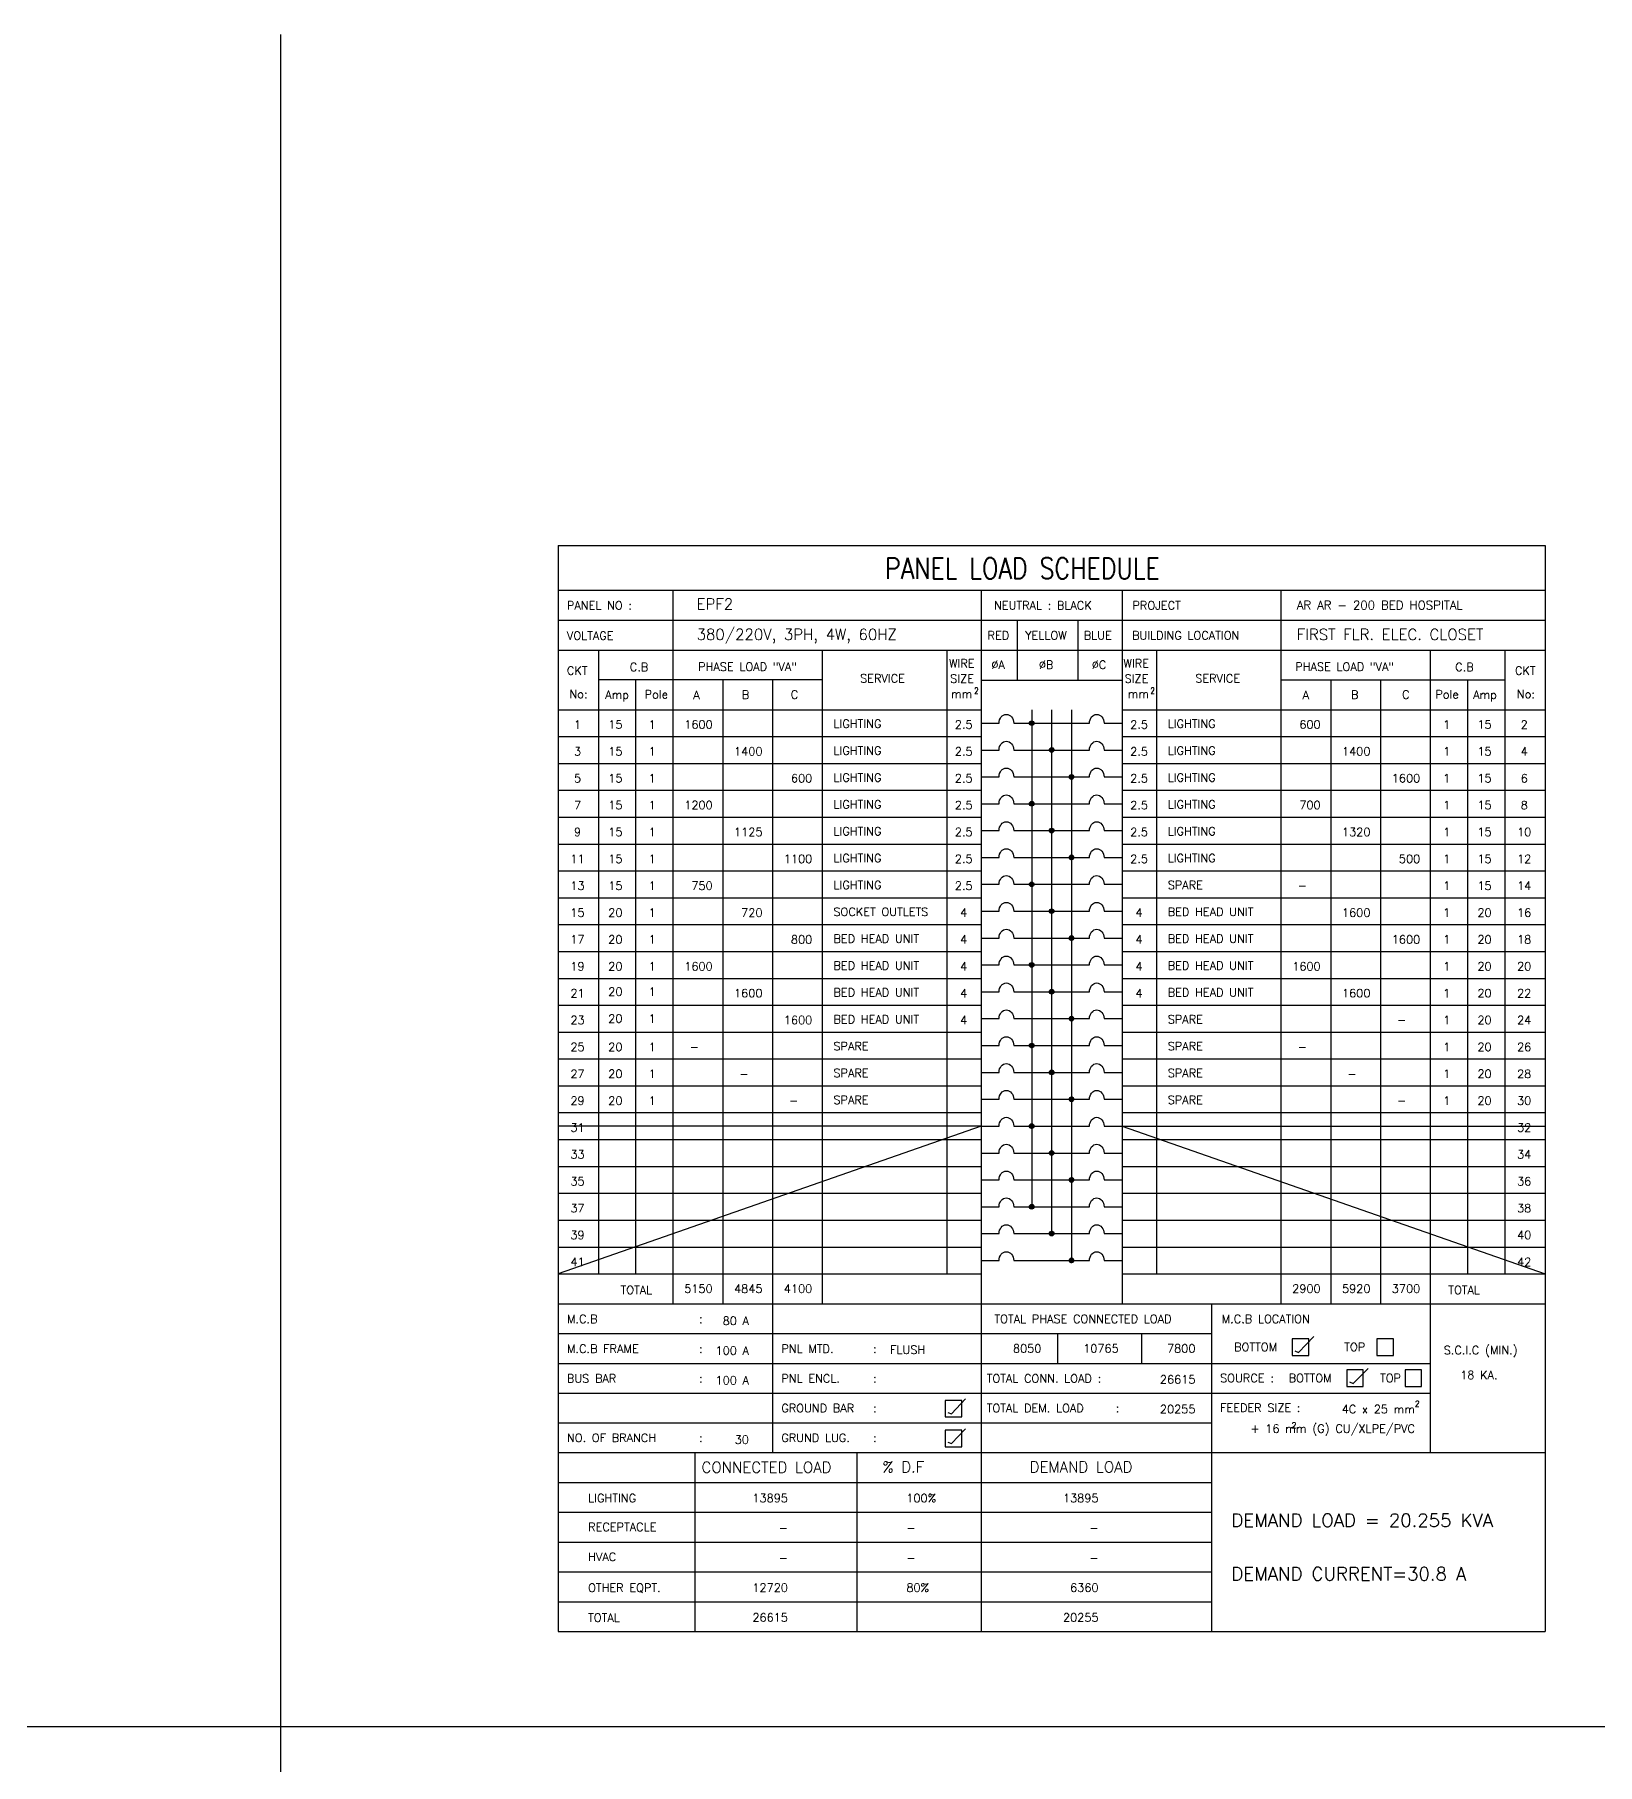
# Model space of a CAD drawing. Extents: x -114332 to -114222, y 51618 to 51715.
# Drawn here: x -114298.43 to -114265.51, y 51678.5 to 51714.95 of the extents above; entities that cross this region are included whole.
import ezdxf
from ezdxf.enums import TextEntityAlignment as Align

# ---------------------------------------------------------------- set-up
doc = ezdxf.new("R2010")
doc.units = 0
doc.header["$MEASUREMENT"] = 0
for name, color, linetype in [('BORDER', 4, 'CONTINUOUS'), ('E-TXT', 2, 'CONTINUOUS'), ('PANEL', 2, 'CONTINUOUS')]:
    doc.layers.add(name, color=color, linetype=linetype)
doc.styles.add('ROMANS', font='ROMANS.shx', dxfattribs={"height": 0.4})
pattern_1 = [(315, (90755.497567, 53737.267809), (0.00864749998874, 0.00864749998874), [])]
pattern_2 = [(315, (90755.497567, 53738.96595), (0.00864749998874, 0.00864749998874), [])]
pattern_3 = [(315, (90755.497567, 53740.664091), (0.00864749998874, 0.00864749998874), [])]
pattern_4 = [(315, (90755.497567, 53742.362232), (0.00864749998874, 0.00864749998874), [])]
pattern_5 = [(315, (90755.497567, 53744.060373), (0.00864749998874, 0.00864749998874), [])]
pattern_6 = [(315, (90755.497567, 53745.758515), (0.00864749998874, 0.00864749998874), [])]

msp = doc.modelspace()

# ---------------------------------------------------------------- hatches: boundary and pattern name
at = {"layer": 'PANEL', "linetype": 'Continuous'}
h = msp.add_hatch(dxfattribs=at)
h.set_pattern_fill('ANSI31', color=256, scale=0.068485, angle=406.041, style=0)
h.set_pattern_definition([(91.040959325, (90755.497567, 53745.758515), (-0.00855917542476, -0.00015552164567), [])])
h.paths.add_polyline_path([(-114277.479, 51700.44, 1), (-114277.381, 51700.44, 1)])
h = msp.add_hatch(dxfattribs=at)
h.set_pattern_fill('ANSI31', color=256, scale=0.097835, angle=270, style=0)
h.set_pattern_definition(pattern_6)
h.paths.add_polyline_path([(-114277.06, 51699.874, 1), (-114276.962, 51699.874, 1)])
h = msp.add_hatch(dxfattribs=at)
h.set_pattern_fill('ANSI31', color=256, scale=0.097835, angle=270, style=0)
h.set_pattern_definition(pattern_6)
h.paths.add_polyline_path([(-114276.543, 51699.308, 1), (-114276.641, 51699.308, 1)])
h = msp.add_hatch(dxfattribs=at)
h.set_pattern_fill('ANSI31', color=256, scale=0.097835, angle=270, style=0)
h.set_pattern_definition(pattern_6)
h.paths.add_polyline_path([(-114277.381, 51698.742, 1), (-114277.479, 51698.742, 1)])
h = msp.add_hatch(dxfattribs=at)
h.set_pattern_fill('ANSI31', color=256, scale=0.097835, angle=270, style=0)
h.set_pattern_definition(pattern_6)
h.paths.add_polyline_path([(-114276.962, 51698.176, 1), (-114277.06, 51698.176, 1)])
h = msp.add_hatch(dxfattribs=at)
h.set_pattern_fill('ANSI31', color=256, scale=0.097835, angle=270, style=0)
h.set_pattern_definition(pattern_6)
h.paths.add_polyline_path([(-114276.543, 51697.61, 1), (-114276.641, 51697.61, 1)])
h = msp.add_hatch(dxfattribs=at)
h.set_pattern_fill('ANSI31', color=256, scale=0.097835, angle=270, style=0)
h.set_pattern_definition(pattern_5)
h.paths.add_polyline_path([(-114277.381, 51697.044, 1), (-114277.479, 51697.044, 1)])
h = msp.add_hatch(dxfattribs=at)
h.set_pattern_fill('ANSI31', color=256, scale=0.097835, angle=270, style=0)
h.set_pattern_definition(pattern_5)
h.paths.add_polyline_path([(-114276.962, 51696.478, 1), (-114277.06, 51696.478, 1)])
h = msp.add_hatch(dxfattribs=at)
h.set_pattern_fill('ANSI31', color=256, scale=0.097835, angle=270, style=0)
h.set_pattern_definition(pattern_5)
h.paths.add_polyline_path([(-114276.543, 51695.912, 1), (-114276.641, 51695.912, 1)])
h = msp.add_hatch(dxfattribs=at)
h.set_pattern_fill('ANSI31', color=256, scale=0.097835, angle=270, style=0)
h.set_pattern_definition(pattern_4)
h.paths.add_polyline_path([(-114277.381, 51695.346, 1), (-114277.479, 51695.346, 1)])
h = msp.add_hatch(dxfattribs=at)
h.set_pattern_fill('ANSI31', color=256, scale=0.097835, angle=270, style=0)
h.set_pattern_definition(pattern_4)
h.paths.add_polyline_path([(-114276.962, 51694.78, 1), (-114277.06, 51694.78, 1)])
h = msp.add_hatch(dxfattribs=at)
h.set_pattern_fill('ANSI31', color=256, scale=0.097835, angle=270, style=0)
h.set_pattern_definition(pattern_4)
h.paths.add_polyline_path([(-114276.543, 51694.214, 1), (-114276.641, 51694.214, 1)])
h = msp.add_hatch(dxfattribs=at)
h.set_pattern_fill('ANSI31', color=256, scale=0.097835, angle=270, style=0)
h.set_pattern_definition(pattern_3)
h.paths.add_polyline_path([(-114277.381, 51693.648, 1), (-114277.479, 51693.648, 1)])
h = msp.add_hatch(dxfattribs=at)
h.set_pattern_fill('ANSI31', color=256, scale=0.097835, angle=270, style=0)
h.set_pattern_definition(pattern_3)
h.paths.add_polyline_path([(-114276.962, 51693.082, 1), (-114277.06, 51693.082, 1)])
h = msp.add_hatch(dxfattribs=at)
h.set_pattern_fill('ANSI31', color=256, scale=0.097835, angle=270, style=0)
h.set_pattern_definition(pattern_3)
h.paths.add_polyline_path([(-114276.543, 51692.516, 1), (-114276.641, 51692.516, 1)])
h = msp.add_hatch(dxfattribs=at)
h.set_pattern_fill('ANSI31', color=256, scale=0.097835, angle=270, style=0)
h.set_pattern_definition(pattern_2)
h.paths.add_polyline_path([(-114277.381, 51691.95, 1), (-114277.479, 51691.95, 1)])
h = msp.add_hatch(dxfattribs=at)
h.set_pattern_fill('ANSI31', color=256, scale=0.097835, angle=270, style=0)
h.set_pattern_definition(pattern_2)
h.paths.add_polyline_path([(-114276.962, 51691.383, 1), (-114277.06, 51691.383, 1)])
h = msp.add_hatch(dxfattribs=at)
h.set_pattern_fill('ANSI31', color=256, scale=0.097835, angle=270, style=0)
h.set_pattern_definition(pattern_2)
h.paths.add_polyline_path([(-114276.543, 51690.817, 1), (-114276.641, 51690.817, 1)])
h = msp.add_hatch(dxfattribs=at)
h.set_pattern_fill('ANSI31', color=256, scale=0.097835, angle=270, style=0)
h.set_pattern_definition(pattern_1)
h.paths.add_polyline_path([(-114277.381, 51690.251, 1), (-114277.479, 51690.251, 1)])
h = msp.add_hatch(dxfattribs=at)
h.set_pattern_fill('ANSI31', color=256, scale=0.097835, angle=270, style=0)
h.set_pattern_definition(pattern_1)
h.paths.add_polyline_path([(-114276.962, 51689.685, 1), (-114277.06, 51689.685, 1)])
h = msp.add_hatch(dxfattribs=at)
h.set_pattern_fill('ANSI31', color=256, scale=0.097835, angle=270, style=0)
h.set_pattern_definition(pattern_1)
h.paths.add_polyline_path([(-114276.543, 51689.119, 1), (-114276.641, 51689.119, 1)])

# ---------------------------------------------------------------- linework, layer by layer
at = {"layer": 'BORDER', "color": 1}
for p, q in [((-114293.253, 51714.948), (-114293.253, 51618.324)), ((-114331.947, 51679.299), (-114221.674, 51679.299))]:
    msp.add_line(p, q, dxfattribs=at)
at = {"layer": 'PANEL', "color": 6}
for p, q in [((-114287.406, 51704.182), (-114266.616, 51704.182)), ((-114287.406, 51704.182), (-114287.406, 51681.299)), ((-114266.616, 51704.182), (-114266.616, 51681.299)), ((-114287.406, 51681.299), (-114266.616, 51681.299))]:
    msp.add_line(p, q, dxfattribs=at)
at = {"layer": 'PANEL', "color": 2}
for p, q in [((-114287.406, 51703.239), (-114266.616, 51703.239)), ((-114278.496, 51703.239), (-114278.496, 51688.203)), ((-114275.526, 51703.239), (-114275.526, 51688.203)), ((-114287.406, 51701.981), (-114266.616, 51701.981)), ((-114278.496, 51701.349), (-114275.526, 51701.349)), ((-114287.406, 51688.203), (-114266.616, 51688.203))]:
    msp.add_line(p, q, dxfattribs=at)
at = {"layer": 'PANEL', "color": 11}
for p, q in [((-114284.987, 51703.239), (-114284.987, 51688.203)), ((-114272.18, 51703.239), (-114272.18, 51688.203)), ((-114286.559, 51701.981), (-114286.559, 51688.836)), ((-114281.842, 51701.981), (-114281.842, 51688.203)), ((-114279.221, 51701.981), (-114279.221, 51688.836)), ((-114274.8, 51701.981), (-114274.8, 51688.836)), ((-114269.035, 51701.981), (-114269.035, 51685.073)), ((-114267.463, 51701.981), (-114267.463, 51688.836)), ((-114281.842, 51701.352), (-114286.559, 51701.352)), ((-114285.773, 51701.352), (-114285.773, 51688.836)), ((-114283.939, 51701.352), (-114283.939, 51688.203)), ((-114282.89, 51701.352), (-114282.89, 51685.073)), ((-114272.18, 51701.352), (-114267.463, 51701.352)), ((-114271.131, 51701.352), (-114271.131, 51688.203)), ((-114270.083, 51701.352), (-114270.083, 51688.203)), ((-114268.249, 51701.352), (-114268.249, 51688.836)), ((-114287.406, 51700.723), (-114278.496, 51700.723)), ((-114275.526, 51700.723), (-114266.616, 51700.723)), ((-114287.406, 51700.157), (-114278.496, 51700.157)), ((-114275.526, 51700.157), (-114266.616, 51700.157)), ((-114287.406, 51699.591), (-114278.496, 51699.591)), ((-114275.526, 51699.591), (-114266.616, 51699.591)), ((-114287.406, 51699.025), (-114278.496, 51699.025)), ((-114275.526, 51699.025), (-114266.616, 51699.025)), ((-114287.406, 51698.459), (-114278.496, 51698.459)), ((-114275.526, 51698.459), (-114266.616, 51698.459)), ((-114287.406, 51697.893), (-114278.496, 51697.893)), ((-114275.526, 51697.893), (-114266.616, 51697.893)), ((-114287.406, 51697.327), (-114278.496, 51697.327)), ((-114275.526, 51697.327), (-114266.616, 51697.327)), ((-114287.406, 51696.761), (-114278.496, 51696.761)), ((-114275.526, 51696.761), (-114266.616, 51696.761)), ((-114287.406, 51696.195), (-114278.496, 51696.195)), ((-114275.526, 51696.195), (-114266.616, 51696.195)), ((-114287.406, 51695.629), (-114278.496, 51695.629)), ((-114275.526, 51695.629), (-114266.616, 51695.629)), ((-114287.406, 51695.063), (-114278.496, 51695.063)), ((-114275.526, 51695.063), (-114266.616, 51695.063)), ((-114287.406, 51694.497), (-114278.496, 51694.497)), ((-114275.526, 51694.497), (-114266.616, 51694.497)), ((-114287.406, 51693.931), (-114278.496, 51693.931)), ((-114275.526, 51693.931), (-114266.616, 51693.931)), ((-114287.406, 51693.365), (-114278.496, 51693.365)), ((-114275.526, 51693.365), (-114266.616, 51693.365)), ((-114287.406, 51692.799), (-114278.496, 51692.799)), ((-114275.526, 51692.799), (-114266.616, 51692.799)), ((-114287.406, 51692.233), (-114278.496, 51692.233)), ((-114275.526, 51692.233), (-114266.616, 51692.233)), ((-114287.406, 51691.666), (-114278.496, 51691.666)), ((-114275.526, 51691.666), (-114266.616, 51691.666)), ((-114287.406, 51691.1), (-114278.496, 51691.1)), ((-114275.526, 51691.1), (-114266.616, 51691.1)), ((-114287.406, 51690.534), (-114278.496, 51690.534)), ((-114275.526, 51690.534), (-114266.616, 51690.534)), ((-114287.406, 51689.968), (-114278.496, 51689.968)), ((-114275.526, 51689.968), (-114266.616, 51689.968)), ((-114287.406, 51689.402), (-114278.496, 51689.402)), ((-114275.526, 51689.402), (-114266.616, 51689.402)), ((-114287.406, 51688.836), (-114278.496, 51688.836)), ((-114275.526, 51688.836), (-114266.616, 51688.836)), ((-114278.496, 51688.203), (-114278.496, 51681.299)), ((-114273.644, 51688.203), (-114273.644, 51685.073)), ((-114287.406, 51687.577), (-114273.644, 51687.577)), ((-114276.89, 51687.577), (-114276.89, 51686.951)), ((-114275.119, 51687.577), (-114275.119, 51686.951)), ((-114287.406, 51686.951), (-114269.035, 51686.951)), ((-114287.406, 51686.325), (-114269.035, 51686.325)), ((-114287.406, 51685.699), (-114273.644, 51685.699)), ((-114287.406, 51685.073), (-114266.616, 51685.073)), ((-114284.525, 51685.073), (-114284.525, 51681.299)), ((-114281.116, 51685.073), (-114281.116, 51681.299)), ((-114273.644, 51685.073), (-114273.644, 51681.299)), ((-114287.406, 51684.444), (-114273.644, 51684.444)), ((-114287.406, 51683.815), (-114273.644, 51683.815)), ((-114287.406, 51683.186), (-114273.644, 51683.186)), ((-114287.406, 51682.557), (-114273.644, 51682.557)), ((-114287.406, 51681.928), (-114273.644, 51681.928))]:
    msp.add_line(p, q, dxfattribs=at)
at = {"layer": 'PANEL'}
for p, q in [((-114287.406, 51702.613), (-114266.616, 51702.613)), ((-114277.726, 51701.349), (-114277.726, 51702.613)), ((-114276.45, 51701.349), (-114276.45, 51702.613)), ((-114278.496, 51700.44), (-114278.117, 51700.44)), ((-114277.809, 51700.44), (-114276.213, 51700.44)), ((-114277.43, 51700.723), (-114277.43, 51690.251)), ((-114277.011, 51700.723), (-114277.011, 51689.685)), ((-114276.592, 51700.723), (-114276.592, 51689.119)), ((-114275.905, 51700.44), (-114275.526, 51700.44)), ((-114278.496, 51699.874), (-114278.117, 51699.874)), ((-114277.809, 51699.874), (-114276.213, 51699.874)), ((-114275.905, 51699.874), (-114275.526, 51699.874)), ((-114278.496, 51699.308), (-114278.117, 51699.308)), ((-114277.809, 51699.308), (-114276.213, 51699.308)), ((-114275.905, 51699.308), (-114275.526, 51699.308)), ((-114278.496, 51698.742), (-114278.117, 51698.742)), ((-114277.809, 51698.742), (-114276.213, 51698.742)), ((-114275.905, 51698.742), (-114275.526, 51698.742)), ((-114278.496, 51698.176), (-114278.117, 51698.176)), ((-114277.809, 51698.176), (-114276.213, 51698.176)), ((-114275.905, 51698.176), (-114275.526, 51698.176)), ((-114278.496, 51697.61), (-114278.117, 51697.61)), ((-114277.809, 51697.61), (-114276.213, 51697.61)), ((-114275.905, 51697.61), (-114275.526, 51697.61)), ((-114278.496, 51697.044), (-114278.117, 51697.044)), ((-114277.809, 51697.044), (-114276.213, 51697.044)), ((-114275.905, 51697.044), (-114275.526, 51697.044)), ((-114278.496, 51696.478), (-114278.117, 51696.478)), ((-114277.809, 51696.478), (-114276.213, 51696.478)), ((-114275.905, 51696.478), (-114275.526, 51696.478)), ((-114278.496, 51695.912), (-114278.117, 51695.912)), ((-114277.809, 51695.912), (-114276.213, 51695.912)), ((-114275.905, 51695.912), (-114275.526, 51695.912)), ((-114278.496, 51695.346), (-114278.117, 51695.346)), ((-114277.809, 51695.346), (-114276.213, 51695.346)), ((-114275.905, 51695.346), (-114275.526, 51695.346)), ((-114278.496, 51694.78), (-114278.117, 51694.78)), ((-114277.809, 51694.78), (-114276.213, 51694.78)), ((-114275.905, 51694.78), (-114275.526, 51694.78)), ((-114278.496, 51694.214), (-114278.117, 51694.214)), ((-114277.809, 51694.214), (-114276.213, 51694.214)), ((-114275.905, 51694.214), (-114275.526, 51694.214)), ((-114278.496, 51693.648), (-114278.117, 51693.648)), ((-114277.809, 51693.648), (-114276.213, 51693.648)), ((-114275.905, 51693.648), (-114275.526, 51693.648)), ((-114278.496, 51693.082), (-114278.117, 51693.082)), ((-114277.809, 51693.082), (-114276.213, 51693.082)), ((-114275.905, 51693.082), (-114275.526, 51693.082)), ((-114278.496, 51692.516), (-114278.117, 51692.516)), ((-114277.809, 51692.516), (-114276.213, 51692.516)), ((-114275.905, 51692.516), (-114275.526, 51692.516)), ((-114278.496, 51691.95), (-114278.117, 51691.95)), ((-114277.809, 51691.95), (-114276.213, 51691.95)), ((-114275.905, 51691.95), (-114275.526, 51691.95)), ((-114278.496, 51691.383), (-114278.117, 51691.383)), ((-114277.809, 51691.383), (-114276.213, 51691.383)), ((-114275.905, 51691.383), (-114275.526, 51691.383)), ((-114278.496, 51690.817), (-114278.117, 51690.817)), ((-114277.809, 51690.817), (-114276.213, 51690.817)), ((-114275.905, 51690.817), (-114275.526, 51690.817)), ((-114278.496, 51690.251), (-114278.117, 51690.251)), ((-114277.809, 51690.251), (-114276.213, 51690.251)), ((-114275.905, 51690.251), (-114275.526, 51690.251)), ((-114278.496, 51689.685), (-114278.117, 51689.685)), ((-114277.809, 51689.685), (-114276.213, 51689.685)), ((-114275.905, 51689.685), (-114275.526, 51689.685)), ((-114278.496, 51689.119), (-114278.117, 51689.119)), ((-114277.809, 51689.119), (-114276.213, 51689.119)), ((-114275.905, 51689.119), (-114275.526, 51689.119)), ((-114271.808, 51687.183), (-114271.489, 51687.516)), ((-114271.884, 51687.214), (-114271.808, 51687.183)), ((-114270.736, 51686.559), (-114270.661, 51686.528)), ((-114270.661, 51686.528), (-114270.342, 51686.841)), ((-114279.121, 51685.888), (-114278.822, 51686.2)), ((-114279.196, 51685.918), (-114279.121, 51685.888)), ((-114279.121, 51685.26), (-114278.822, 51685.573)), ((-114279.196, 51685.291), (-114279.121, 51685.26))]:
    msp.add_line(p, q, dxfattribs=at)
at = {"layer": 'PANEL', "color": 7}
for p, q in [((-114278.496, 51691.95), (-114287.406, 51688.836)), ((-114278.496, 51691.95), (-114287.406, 51691.95)), ((-114275.526, 51691.95), (-114266.616, 51688.836)), ((-114275.526, 51691.95), (-114266.616, 51691.95))]:
    msp.add_line(p, q, dxfattribs=at)
at = {"layer": 'PANEL', "color": 11}
for points in [[(-114271.591, 51687.467), (-114271.941, 51687.467), (-114271.941, 51687.117), (-114271.591, 51687.117)], [(-114269.807, 51687.467), (-114270.157, 51687.467), (-114270.157, 51687.117), (-114269.807, 51687.117)], [(-114270.444, 51686.812), (-114270.793, 51686.812), (-114270.793, 51686.462), (-114270.444, 51686.462)], [(-114269.217, 51686.812), (-114269.566, 51686.812), (-114269.566, 51686.462), (-114269.217, 51686.462)], [(-114278.904, 51686.171), (-114279.253, 51686.171), (-114279.253, 51685.822), (-114278.904, 51685.822)], [(-114278.904, 51685.544), (-114279.253, 51685.544), (-114279.253, 51685.194), (-114278.904, 51685.194)]]:
    msp.add_lwpolyline(points, close=True, dxfattribs=at)
at = {"layer": 'PANEL'}
for centre in [(-114277.43, 51700.44), (-114277.011, 51699.874), (-114276.592, 51699.308), (-114277.43, 51698.742), (-114277.011, 51698.176), (-114276.592, 51697.61), (-114277.43, 51697.044), (-114277.011, 51696.478), (-114276.592, 51695.912), (-114277.43, 51695.346), (-114277.011, 51694.78), (-114276.592, 51694.214), (-114277.43, 51693.648), (-114277.011, 51693.082), (-114276.592, 51692.516), (-114277.43, 51691.95), (-114277.011, 51691.383), (-114276.592, 51690.817), (-114277.43, 51690.251), (-114277.011, 51689.685), (-114276.592, 51689.119)]:
    msp.add_circle(centre, 0.0489, dxfattribs=at)
at = {"layer": 'PANEL', "extrusion": (0, 0, -1)}
for centre in [(-114277.963, 51700.44), (-114276.059, 51700.44), (-114277.963, 51699.874), (-114276.059, 51699.874), (-114277.963, 51699.308), (-114276.059, 51699.308), (-114277.963, 51698.742), (-114276.059, 51698.742), (-114277.963, 51698.176), (-114276.059, 51698.176), (-114277.963, 51697.61), (-114276.059, 51697.61), (-114277.963, 51697.044), (-114276.059, 51697.044), (-114277.963, 51696.478), (-114276.059, 51696.478), (-114277.963, 51695.912), (-114276.059, 51695.912), (-114277.963, 51695.346), (-114276.059, 51695.346), (-114277.963, 51694.78), (-114276.059, 51694.78), (-114277.963, 51694.214), (-114276.059, 51694.214), (-114277.963, 51693.648), (-114276.059, 51693.648), (-114277.963, 51693.082), (-114276.059, 51693.082), (-114277.963, 51692.516), (-114276.059, 51692.516), (-114277.963, 51691.95), (-114276.059, 51691.95), (-114277.963, 51691.383), (-114276.059, 51691.383), (-114277.963, 51690.817), (-114276.059, 51690.817), (-114277.963, 51690.251), (-114276.059, 51690.251), (-114277.963, 51689.685), (-114276.059, 51689.685), (-114277.963, 51689.119), (-114276.059, 51689.119)]:
    msp.add_ellipse(centre, major_axis=(0, 0.185), ratio=0.833333, start_param=-1.570796, end_param=1.570796, dxfattribs=at)

# ---------------------------------------------------------------- texts
at = {"layer": 'E-TXT', "style": 'ROMANS'}
for s, height, p in [('EPF2', 0.2306, (-114284.489, 51702.834)), ('AR AR - 200 BED HOSPITAL', 0.18169, (-114271.847, 51702.836)), ('380/220V, 3PH, 4W, 60HZ', 0.23061, (-114284.489, 51702.194)), ('FIRST FLR. ELEC. CLOSET', 0.23061, (-114271.847, 51702.194)), ('15', 0.1747, (-114286.351, 51700.324)), ('15', 0.1747, (-114268.04, 51700.324)), ('15', 0.1747, (-114286.351, 51699.758)), ('15', 0.1747, (-114268.04, 51699.758)), ('15', 0.1747, (-114286.351, 51699.192)), ('15', 0.1747, (-114268.04, 51699.192)), ('15', 0.1747, (-114286.351, 51698.626)), ('15', 0.1747, (-114268.04, 51698.626)), ('15', 0.1747, (-114286.351, 51698.06)), ('15', 0.1747, (-114268.04, 51698.06)), ('15', 0.1747, (-114286.351, 51697.493)), ('15', 0.1747, (-114268.04, 51697.493)), ('15', 0.1747, (-114286.351, 51696.927)), ('15', 0.1747, (-114268.04, 51696.927)), ('20', 0.1747, (-114286.351, 51696.361)), ('20', 0.1747, (-114268.04, 51696.361)), ('20', 0.1747, (-114286.351, 51695.795)), ('20', 0.1747, (-114268.04, 51695.795)), ('20', 0.1747, (-114286.351, 51695.229)), ('20', 0.1747, (-114268.04, 51695.229)), ('20', 0.1747, (-114286.351, 51694.695)), ('20', 0.1747, (-114268.04, 51694.663)), ('20', 0.1747, (-114286.351, 51694.129)), ('20', 0.1747, (-114268.04, 51694.097)), ('20', 0.1747, (-114286.351, 51693.531)), ('20', 0.1747, (-114268.04, 51693.531)), ('20', 0.1747, (-114286.351, 51692.965)), ('20', 0.1747, (-114268.04, 51692.965)), ('20', 0.1747, (-114286.351, 51692.399)), ('20', 0.1747, (-114268.04, 51692.399))]:
    msp.add_text(s, height=height, dxfattribs=at).set_placement(p)
for s, height, p in [('1', 0.175, (-114285.426, 51700.41)), ('2.5', 0.1747, (-114278.862, 51700.41)), ('2.5', 0.1747, (-114275.167, 51700.41)), ('1', 0.175, (-114268.688, 51700.41)), ('1', 0.175, (-114285.426, 51699.844)), ('2.5', 0.1747, (-114278.862, 51699.844)), ('2.5', 0.1747, (-114275.167, 51699.844)), ('1', 0.175, (-114268.688, 51699.844)), ('1', 0.175, (-114285.426, 51699.278)), ('2.5', 0.1747, (-114278.862, 51699.278)), ('2.5', 0.1747, (-114275.167, 51699.278)), ('1', 0.175, (-114268.688, 51699.278)), ('1', 0.175, (-114285.426, 51698.712)), ('2.5', 0.1747, (-114278.862, 51698.712)), ('2.5', 0.1747, (-114275.167, 51698.712)), ('1', 0.175, (-114268.688, 51698.712)), ('1', 0.175, (-114285.426, 51698.146)), ('2.5', 0.1747, (-114278.862, 51698.146)), ('2.5', 0.1747, (-114275.167, 51698.146)), ('1', 0.175, (-114268.688, 51698.146)), ('1', 0.175, (-114285.426, 51697.58)), ('2.5', 0.1747, (-114278.862, 51697.58)), ('2.5', 0.1747, (-114275.167, 51697.58)), ('1', 0.175, (-114268.688, 51697.58)), ('1', 0.175, (-114285.426, 51697.014)), ('2.5', 0.1747, (-114278.862, 51697.014)), ('1', 0.175, (-114268.688, 51697.014)), ('1', 0.175, (-114285.426, 51696.448)), ('4', 0.175, (-114278.862, 51696.448)), ('4', 0.175, (-114278.862, 51696.448)), ('4', 0.175, (-114275.167, 51696.448)), ('4', 0.175, (-114275.167, 51696.448)), ('1', 0.175, (-114268.688, 51696.448)), ('1', 0.175, (-114285.426, 51695.882)), ('4', 0.175, (-114278.862, 51695.882)), ('4', 0.175, (-114278.862, 51695.882)), ('4', 0.175, (-114275.167, 51695.882)), ('4', 0.175, (-114275.167, 51695.882)), ('1', 0.175, (-114268.688, 51695.882)), ('1', 0.175, (-114285.426, 51695.316)), ('4', 0.175, (-114278.862, 51695.316)), ('4', 0.175, (-114275.167, 51695.316)), ('4', 0.175, (-114275.167, 51695.316)), ('1', 0.175, (-114268.688, 51695.316)), ('1', 0.175, (-114285.426, 51694.781)), ('4', 0.175, (-114278.862, 51694.749)), ('4', 0.175, (-114278.862, 51694.749)), ('4', 0.175, (-114275.167, 51694.749)), ('4', 0.175, (-114275.167, 51694.749)), ('1', 0.175, (-114268.688, 51694.749)), ('1', 0.175, (-114285.426, 51694.215)), ('4', 0.175, (-114278.862, 51694.183)), ('1', 0.175, (-114268.688, 51694.183)), ('1', 0.175, (-114285.426, 51693.617)), ('1', 0.175, (-114268.688, 51693.617)), ('1', 0.175, (-114285.426, 51693.051)), ('1', 0.175, (-114268.688, 51693.051)), ('1', 0.175, (-114285.426, 51692.485)), ('1', 0.175, (-114268.688, 51692.485))]:
    msp.add_text(s, height=height, dxfattribs=at).set_placement(p, align=Align.MIDDLE)
for s, height, p in [('1600', 0.1747, (-114284.15, 51700.324)), ('600', 0.1747, (-114271.343, 51700.324)), ('1400', 0.1747, (-114283.101, 51699.758)), ('1400', 0.1747, (-114270.294, 51699.758)), ('600', 0.1747, (-114282.053, 51699.192)), ('1600', 0.1747, (-114269.246, 51699.192)), ('1200', 0.1747, (-114284.15, 51698.626)), ('700', 0.1747, (-114271.343, 51698.626)), ('1125', 0.1747, (-114283.101, 51698.06)), ('1320', 0.1747, (-114270.294, 51698.06)), ('1100', 0.1747, (-114282.053, 51697.493)), ('500', 0.1747, (-114269.246, 51697.493)), ('750', 0.1747, (-114284.15, 51696.927)), ('-', 0.175, (-114271.634, 51696.927)), ('720', 0.1747, (-114283.101, 51696.361)), ('1600', 0.1747, (-114270.294, 51696.361)), ('800', 0.1747, (-114282.053, 51695.795)), ('1600', 0.1747, (-114269.246, 51695.795)), ('1600', 0.1747, (-114284.15, 51695.229)), ('1600', 0.1747, (-114271.343, 51695.229)), ('1600', 0.1747, (-114283.101, 51694.663)), ('1600', 0.1747, (-114270.294, 51694.663)), ('1600', 0.1747, (-114282.053, 51694.097)), ('-', 0.175, (-114269.538, 51694.097)), ('-', 0.175, (-114284.441, 51693.531)), ('-', 0.175, (-114271.634, 51693.531)), ('-', 0.175, (-114283.393, 51692.965)), ('-', 0.175, (-114270.586, 51692.965)), ('-', 0.175, (-114282.345, 51692.399)), ('-', 0.175, (-114269.538, 51692.399)), ('5150', 0.1747, (-114284.15, 51688.437)), ('4845', 0.1747, (-114283.101, 51688.437)), ('4100', 0.1747, (-114282.053, 51688.437)), ('2900', 0.1747, (-114271.343, 51688.437)), ('5920', 0.1747, (-114270.294, 51688.437)), ('3700', 0.1747, (-114269.246, 51688.437)), ('80 A', 0.1747, (-114283.387, 51687.76)), ('100 A', 0.1747, (-114283.387, 51687.133)), ('FLUSH', 0.1747, (-114279.673, 51687.151)), ('8050', 0.1747, (-114277.226, 51687.178)), ('10765', 0.1747, (-114275.597, 51687.178)), ('7800', 0.1747, (-114273.981, 51687.178)), ('100 A', 0.1747, (-114283.387, 51686.507)), ('26615', 0.1747, (-114273.981, 51686.525)), ('20255', 0.1747, (-114273.981, 51685.899)), ('4C x 25 mm', 0.1747, (-114269.356, 51685.899)), ('2', 0.122, (-114269.256, 51686.038)), ('+ 16 mm (G) CU/XLPE/PVC', 0.17471, (-114269.356, 51685.489)), ('2', 0.122, (-114271.852, 51685.586)), ('30', 0.1747, (-114283.387, 51685.255)), ('13895', 0.1747, (-114282.565, 51684.025)), ('13895', 0.1747, (-114276.022, 51684.025)), ('-', 0.175, (-114282.565, 51683.396)), ('-', 0.175, (-114276.022, 51683.396)), ('-', 0.175, (-114282.565, 51682.767)), ('-', 0.175, (-114276.022, 51682.767)), ('12720', 0.1747, (-114282.565, 51682.138)), ('6360', 0.1747, (-114276.022, 51682.138)), ('26615', 0.1747, (-114282.565, 51681.51)), ('20255', 0.1747, (-114276.022, 51681.51))]:
    msp.add_text(s, height=height, dxfattribs=at).set_placement(p, align=Align.RIGHT)
at = {"layer": 'PANEL', "color": 6, "style": 'ROMANS', "width": 0.833333}
msp.add_text('PANEL LOAD SCHEDULE', height=0.44026, dxfattribs=at).set_placement((-114280.521, 51703.483))
at = {"layer": 'PANEL', "style": 'ROMANS'}
for s, height, p in [('PANEL NO :', 0.1747, (-114287.221, 51702.834)), ('NEUTRAL : BLACK', 0.17471, (-114278.224, 51702.834)), ('PROJECT', 0.1747, (-114275.308, 51702.834)), ('VOLTAGE', 0.1747, (-114287.221, 51702.196)), ('RED', 0.1747, (-114278.361, 51702.202)), ('YELLOW', 0.1747, (-114277.568, 51702.202)), ('BLUE', 0.1747, (-114276.334, 51702.202)), ('BUILDING LOCATION', 0.17471, (-114275.317, 51702.202)), ('CKT', 0.1747, (-114287.221, 51701.46)), ('C.B', 0.1747, (-114285.897, 51701.535)), ('PHASE LOAD "VA"', 0.17471, (-114284.457, 51701.541)), ('WIRE', 0.1747, (-114279.173, 51701.611)), ('%%CA', 0.1747, (-114278.28, 51701.583)), ('%%CB', 0.1747, (-114277.28, 51701.583)), ('%%CC', 0.1747, (-114276.165, 51701.583)), ('WIRE', 0.1747, (-114275.498, 51701.611)), ('PHASE LOAD "VA"', 0.17471, (-114271.878, 51701.541)), ('C.B', 0.1747, (-114268.508, 51701.535)), ('CKT', 0.1747, (-114267.25, 51701.46)), ('No:', 0.1747, (-114287.169, 51700.967)), ('Amp', 0.1747, (-114286.415, 51700.953)), ('Pole', 0.1747, (-114285.585, 51700.96)), ('A', 0.175, (-114284.559, 51700.944)), ('B', 0.175, (-114283.535, 51700.952)), ('C', 0.175, (-114282.507, 51700.954)), ('SERVICE', 0.1747, (-114281.045, 51701.296)), ('SIZE', 0.1747, (-114279.147, 51701.29)), ('SIZE', 0.1747, (-114275.473, 51701.29)), ('SERVICE', 0.1747, (-114273.984, 51701.296)), ('A', 0.175, (-114271.723, 51700.944)), ('B', 0.175, (-114270.705, 51700.952)), ('C', 0.175, (-114269.628, 51700.954)), ('Pole', 0.1747, (-114268.928, 51700.96)), ('Amp', 0.1747, (-114268.13, 51700.953)), ('No:', 0.1747, (-114267.21, 51700.967)), ('mm', 0.1747, (-114279.131, 51700.969)), ('mm', 0.1747, (-114275.407, 51700.969)), ('LIGHTING', 0.1747, (-114281.607, 51700.34)), ('LIGHTING', 0.1747, (-114274.565, 51700.34)), ('LIGHTING', 0.1747, (-114281.607, 51699.774)), ('LIGHTING', 0.1747, (-114274.565, 51699.774)), ('LIGHTING', 0.1747, (-114281.607, 51699.207)), ('LIGHTING', 0.1747, (-114274.565, 51699.207)), ('LIGHTING', 0.1747, (-114281.607, 51698.641)), ('LIGHTING', 0.1747, (-114274.565, 51698.641)), ('LIGHTING', 0.1747, (-114281.607, 51698.075)), ('LIGHTING', 0.1747, (-114274.565, 51698.075)), ('LIGHTING', 0.1747, (-114281.607, 51697.509)), ('LIGHTING', 0.1747, (-114274.565, 51697.509)), ('LIGHTING', 0.1747, (-114281.607, 51696.943)), ('SPARE', 0.1747, (-114274.565, 51696.943)), ('SOCKET OUTLETS', 0.17471, (-114281.607, 51696.377)), ('BED HEAD UNIT', 0.17471, (-114274.565, 51696.377)), ('BED HEAD UNIT', 0.17471, (-114281.607, 51695.811)), ('BED HEAD UNIT', 0.17471, (-114274.565, 51695.811)), ('BED HEAD UNIT', 0.17471, (-114281.607, 51695.245)), ('BED HEAD UNIT', 0.17471, (-114274.565, 51695.245)), ('BED HEAD UNIT', 0.17471, (-114281.607, 51694.679)), ('BED HEAD UNIT', 0.17471, (-114274.565, 51694.679)), ('BED HEAD UNIT', 0.17471, (-114281.607, 51694.113)), ('SPARE', 0.1747, (-114274.565, 51694.113)), ('SPARE', 0.1747, (-114281.607, 51693.547)), ('SPARE', 0.1747, (-114274.565, 51693.547)), ('SPARE', 0.1747, (-114281.607, 51692.981)), ('SPARE', 0.1747, (-114274.565, 51692.981)), ('SPARE', 0.1747, (-114281.607, 51692.415)), ('SPARE', 0.1747, (-114274.565, 51692.415)), ('TOTAL', 0.1747, (-114286.091, 51688.41)), ('TOTAL', 0.1747, (-114268.654, 51688.41)), ('M.C.B', 0.1747, (-114287.221, 51687.799)), (':', 0.175, (-114284.439, 51687.799)), ('TOTAL PHASE CONNECTED LOAD', 0.17471, (-114278.214, 51687.799)), ('M.C.B LOCATION', 0.17471, (-114273.428, 51687.799)), ('M.C.B FRAME', 0.17471, (-114287.221, 51687.172)), (':', 0.175, (-114284.439, 51687.172)), ('PNL MTD.', 0.1747, (-114282.705, 51687.172)), (':', 0.175, (-114280.771, 51687.172)), ('BOTTOM', 0.1747, (-114273.166, 51687.209)), ('TOP', 0.1747, (-114270.846, 51687.209)), ('S.C.I.C (MIN.)', 0.17471, (-114268.75, 51687.143)), ('BUS BAR', 0.1747, (-114287.221, 51686.546)), (':', 0.175, (-114284.439, 51686.546)), ('PNL ENCL.', 0.1747, (-114282.705, 51686.546)), (':', 0.175, (-114280.771, 51686.546)), ('TOTAL CONN. LOAD :', 0.17471, (-114278.378, 51686.546)), ('SOURCE :', 0.1747, (-114273.461, 51686.554)), ('BOTTOM', 0.1747, (-114272.018, 51686.554)), ('TOP', 0.1747, (-114270.092, 51686.554)), ('18 KA.', 0.1747, (-114268.404, 51686.619)), ('GROUND BAR', 0.1747, (-114282.705, 51685.92)), (':', 0.175, (-114280.771, 51685.92)), ('TOTAL DEM. LOAD ', 0.17471, (-114278.378, 51685.92)), (':', 0.175, (-114275.657, 51685.92)), ('FEEDER SIZE :', 0.17471, (-114273.461, 51685.928)), ('NO. OF BRANCH', 0.17471, (-114287.221, 51685.294)), ('GRUND LUG.', 0.1747, (-114282.705, 51685.294)), (':', 0.175, (-114284.439, 51685.294)), (':', 0.175, (-114280.771, 51685.294)), ('CONNECTED LOAD', 0.23061, (-114284.385, 51684.646)), ('% D.F', 0.2306, (-114280.574, 51684.653)), ('DEMAND LOAD', 0.23061, (-114277.473, 51684.653)), ('LIGHTING', 0.1747, (-114286.774, 51684.024)), ('100%', 0.1747, (-114280.071, 51684.024)), ('DEMAND LOAD = 20.255 KVA', 0.27953, (-114273.224, 51683.504)), ('RECEPTACLE', 0.1747, (-114286.774, 51683.417)), ('-', 0.175, (-114280.071, 51683.395)), ('HVAC', 0.1747, (-114286.774, 51682.787)), ('-', 0.175, (-114280.071, 51682.766)), ('DEMAND CURRENT=30.8 A', 0.27953, (-114273.224, 51682.376)), ('OTHER EQPT.', 0.17471, (-114286.774, 51682.135)), ('80%', 0.1747, (-114280.071, 51682.137)), ('TOTAL', 0.1747, (-114286.774, 51681.506))]:
    msp.add_text(s, height=height, dxfattribs=at).set_placement(p)
at = {"layer": 'PANEL', "style": 'ROMANS', "width": 0.833333}
for p in [(-114278.643, 51701.058), (-114274.93, 51701.058)]:
    msp.add_text('2', height=0.132, dxfattribs=at).set_placement(p)
at = {"layer": 'PANEL', "style": 'ROMANS'}
for s, height, p in [('1', 0.175, (-114286.998, 51700.41)), ('2', 0.175, (-114267.055, 51700.41)), ('3', 0.175, (-114286.998, 51699.844)), ('4', 0.175, (-114267.055, 51699.844)), ('5', 0.175, (-114286.998, 51699.278)), ('6', 0.175, (-114267.055, 51699.278)), ('7', 0.175, (-114286.998, 51698.712)), ('8', 0.175, (-114267.055, 51698.712)), ('9', 0.175, (-114286.998, 51698.146)), ('10', 0.1747, (-114267.055, 51698.146)), ('11', 0.1747, (-114286.998, 51697.58)), ('12', 0.1747, (-114267.055, 51697.58)), ('13', 0.1747, (-114286.998, 51697.014)), ('14', 0.1747, (-114267.055, 51697.014)), ('15', 0.1747, (-114286.998, 51696.448)), ('16', 0.1747, (-114267.055, 51696.448)), ('17', 0.1747, (-114286.998, 51695.882)), ('18', 0.1747, (-114267.055, 51695.882)), ('19', 0.1747, (-114286.998, 51695.316)), ('20', 0.1747, (-114267.055, 51695.316)), ('21', 0.1747, (-114286.998, 51694.749)), ('22', 0.1747, (-114267.055, 51694.749)), ('23', 0.1747, (-114286.998, 51694.183)), ('24', 0.1747, (-114267.055, 51694.183)), ('25', 0.1747, (-114286.998, 51693.617)), ('26', 0.1747, (-114267.055, 51693.617)), ('27', 0.1747, (-114286.998, 51693.051)), ('28', 0.1747, (-114267.055, 51693.051)), ('29', 0.1747, (-114286.998, 51692.485)), ('30', 0.1747, (-114267.055, 51692.485)), ('31', 0.1747, (-114286.998, 51691.919)), ('32', 0.1747, (-114267.055, 51691.919)), ('33', 0.1747, (-114286.998, 51691.353)), ('34', 0.1747, (-114267.055, 51691.353)), ('35', 0.1747, (-114286.998, 51690.787)), ('36', 0.1747, (-114267.055, 51690.787)), ('37', 0.1747, (-114286.998, 51690.221)), ('38', 0.1747, (-114267.055, 51690.221)), ('39', 0.1747, (-114286.998, 51689.655)), ('40', 0.1747, (-114267.055, 51689.655)), ('41', 0.1747, (-114286.998, 51689.089)), ('42', 0.1747, (-114267.055, 51689.089))]:
    msp.add_text(s, height=height, dxfattribs=at).set_placement(p, align=Align.MIDDLE)

doc.saveas('drawing.dxf')
